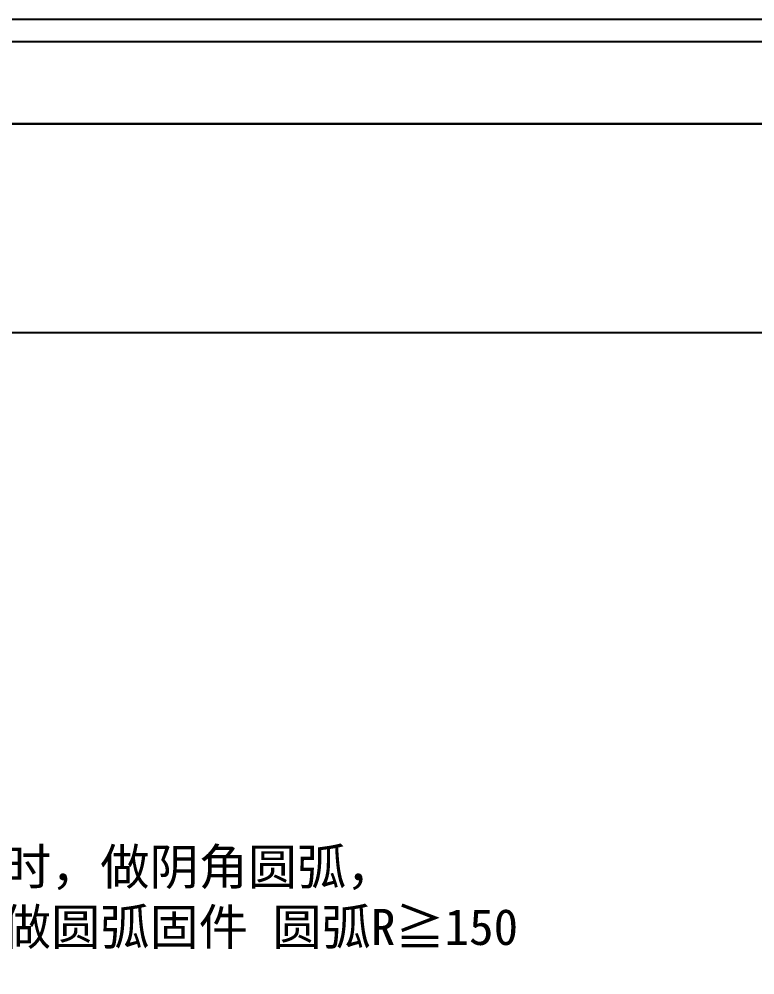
# Model space of a CAD drawing. Header units: millimetres. Extents: x 4862 to 20554, y 7569 to 11262.
# Drawn here: x 12419.3 to 12611.2, y 8091.3 to 8340.6 of the extents above; entities that cross this region are included whole.
import ezdxf

# ---------------------------------------------------------------- set-up
doc = ezdxf.new("R2010")
doc.units = ezdxf.units.MM
doc.styles.add('宋体', font='SimSun.ttf')

# ---------------------------------------------------------------- blocks, each defined once
blk = doc.blocks.new('A$C398a0407')
blk.add_line((443.2, 6546.9), (8134, 6546.9))
for points in [[(9632, 0), (0, 0), (0, 6848), (9632, 6848)], [(9568, 64), (64, 64), (64, 6784), (9568, 6784)]]:
    blk.add_lwpolyline(points, close=True)
blk = doc.blocks.new('A$Caecb7373')
at = {"color": 1}
blk.add_lwpolyline([(0, 821.76), (1155.84, 821.76), (1155.84, 0), (0, 0)], close=True, dxfattribs=at)

msp = doc.modelspace()

# ---------------------------------------------------------------- linework, layer by layer
msp.add_lwpolyline([(11968.694, 8258.848), (12667.014, 8258.848), (12667.014, 8313.286), (11968.694, 8313.286)], close=True)

# ---------------------------------------------------------------- block references
at = {"xscale": 0.09079979139978399, "yscale": 0.09079979139978399, "zscale": 0.09079979139978399}
msp.add_blockref('A$C398a0407', (11928.449, 7718.828), dxfattribs=at)
at = {"color": 1, "xscale": 0.7566649283315219, "yscale": 0.7566649283315219, "zscale": 0.7566649283315219}
msp.add_blockref('A$Caecb7373', (11928.449, 7718.828), dxfattribs=at)

# ---------------------------------------------------------------- texts
at = {"color": 4, "insert": (12363.499, 8124.233), "char_height": 9.408, "width": 372.84062, "attachment_point": 1, "style": '宋体'}
msp.add_mtext('墙体直角时，做阴角圆弧，\\P需要工厂做圆弧固件 圆弧{\\A1;R≧150}', dxfattribs=at)

doc.saveas('drawing.dxf')
